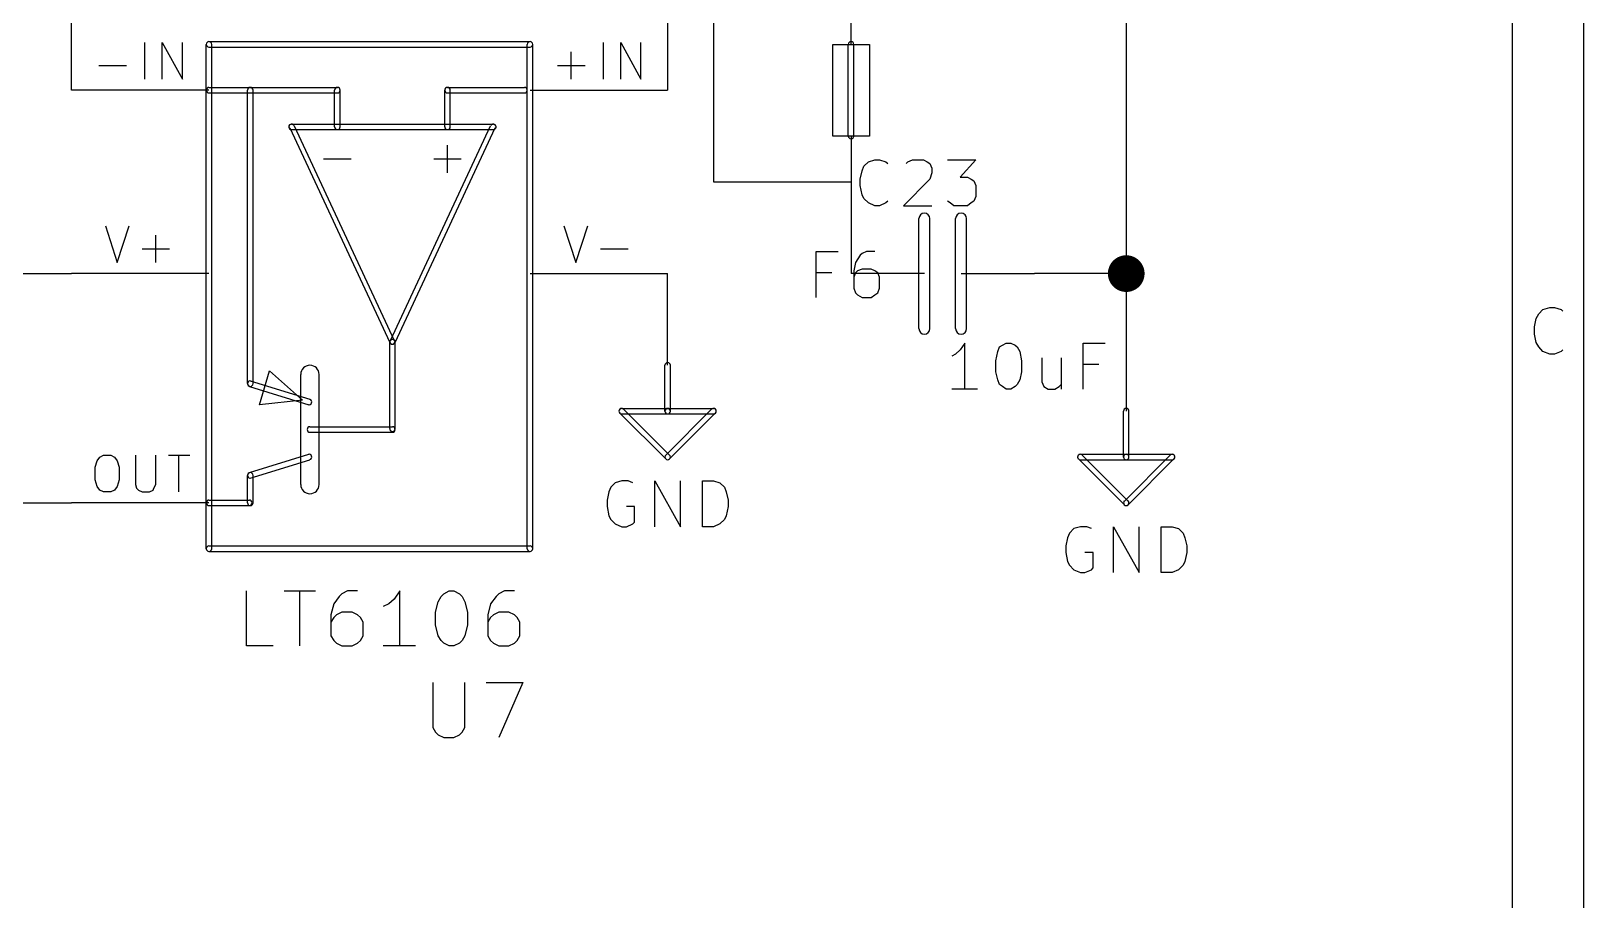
# Model space of a CAD drawing. Extents: x 10 to 287, y -200 to -10.
# Drawn here: x 243.99 to 287, y -150.7 to -126.63 of the extents above; entities that cross this region are included whole.
import ezdxf

# ---------------------------------------------------------------- set-up
doc = ezdxf.new("R2010")
doc.units = 0
doc.header["$MEASUREMENT"] = 0

msp = doc.modelspace()

# ---------------------------------------------------------------- linework, layer by layer
at = {"layer": 'Cyan 2'}
for p, q in [((247.142, -127.965), (247.142, -126.949)), ((247.625, -127.965), (247.625, -126.949)), ((247.625, -126.949), (248.183, -127.965)), ((248.183, -127.965), (248.183, -126.949)), ((258.953, -127.965), (258.953, -127.203)), ((259.842, -127.965), (259.842, -126.949)), ((260.325, -127.965), (260.325, -126.949)), ((260.325, -126.949), (260.883, -127.965)), ((260.883, -127.965), (260.883, -126.949)), ((245.872, -127.584), (246.634, -127.584)), ((258.572, -127.584), (259.334, -127.584)), ((267.056, -130.378), (267.183, -130.251)), ((267.183, -130.251), (267.36, -130.2)), ((267.36, -130.2), (267.487, -130.2)), ((267.487, -130.2), (267.665, -130.251)), ((267.665, -130.251), (267.716, -130.302)), ((268.224, -130.302), (268.275, -130.251)), ((268.275, -130.251), (268.402, -130.2)), ((268.402, -130.2), (268.707, -130.2)), ((268.707, -130.2), (268.808, -130.251)), ((268.808, -130.251), (268.884, -130.302)), ((269.367, -130.2), (270.154, -130.2)), ((270.154, -130.2), (269.723, -130.683)), ((266.954, -130.734), (267.005, -130.505)), ((267.005, -130.505), (267.056, -130.378)), ((268.884, -130.302), (268.935, -130.429)), ((268.935, -130.556), (268.884, -130.734)), ((268.935, -130.429), (268.935, -130.556)), ((269.723, -130.683), (269.926, -130.683)), ((269.926, -130.683), (270.027, -130.734)), ((266.954, -130.912), (266.954, -130.734)), ((267.005, -131.166), (266.954, -130.912)), ((268.884, -130.734), (268.148, -131.47)), ((270.027, -130.734), (270.104, -130.785)), ((270.104, -130.785), (270.154, -130.912)), ((270.154, -130.912), (270.154, -131.216)), ((267.056, -131.267), (267.005, -131.166)), ((267.183, -131.394), (267.056, -131.267)), ((267.36, -131.47), (267.183, -131.394)), ((267.487, -131.47), (267.36, -131.47)), ((267.665, -131.394), (267.487, -131.47)), ((267.716, -131.343), (267.665, -131.394)), ((268.148, -131.47), (268.935, -131.47)), ((269.443, -131.394), (269.367, -131.343)), ((269.545, -131.47), (269.443, -131.394)), ((269.926, -131.47), (269.545, -131.47)), ((270.027, -131.394), (269.926, -131.47)), ((270.104, -131.343), (270.027, -131.394)), ((270.154, -131.216), (270.104, -131.343)), ((246.05, -132.029), (246.38, -133.045)), ((246.38, -133.045), (246.71, -132.029)), ((247.447, -133.045), (247.447, -132.283)), ((258.75, -132.029), (259.08, -133.045)), ((259.08, -133.045), (259.41, -132.029)), ((247.066, -132.664), (247.828, -132.664)), ((259.766, -132.664), (260.528, -132.664)), ((265.735, -134.01), (265.735, -132.74)), ((265.735, -132.74), (266.344, -132.74)), ((266.954, -132.842), (266.827, -133.045)), ((267.005, -132.791), (266.954, -132.842)), ((267.132, -132.74), (267.005, -132.791)), ((267.36, -132.74), (267.132, -132.74)), ((266.827, -133.045), (266.776, -133.274)), ((266.776, -133.274), (266.776, -133.756)), ((266.878, -133.274), (266.827, -133.325)), ((267.005, -133.223), (266.878, -133.274)), ((267.259, -133.223), (267.005, -133.223)), ((267.36, -133.274), (267.259, -133.223)), ((267.437, -133.325), (267.36, -133.274)), ((266.167, -133.325), (265.735, -133.325)), ((266.827, -133.325), (266.776, -133.452)), ((267.487, -133.452), (267.437, -133.325)), ((267.487, -133.756), (267.487, -133.452)), ((266.776, -133.756), (266.827, -133.883)), ((266.827, -133.883), (266.878, -133.934)), ((266.878, -133.934), (267.005, -134.01)), ((267.005, -134.01), (267.259, -134.01)), ((267.259, -134.01), (267.36, -133.934)), ((267.36, -133.934), (267.437, -133.883)), ((267.437, -133.883), (267.487, -133.756)), ((269.85, -135.28), (269.723, -135.458)), ((269.85, -136.55), (269.85, -135.28)), ((270.764, -135.509), (270.815, -135.382)), ((270.815, -135.382), (270.891, -135.331)), ((270.891, -135.331), (270.993, -135.28)), ((270.993, -135.28), (271.12, -135.28)), ((271.12, -135.28), (271.247, -135.331)), ((271.247, -135.331), (271.297, -135.382)), ((271.297, -135.382), (271.374, -135.509)), ((273.126, -136.55), (273.126, -135.28)), ((273.126, -135.28), (273.736, -135.28)), ((269.596, -135.585), (269.494, -135.636)), ((269.723, -135.458), (269.596, -135.585)), ((270.713, -135.763), (270.764, -135.509)), ((270.713, -136.068), (270.713, -135.763)), ((271.374, -135.509), (271.424, -135.763)), ((271.424, -135.763), (271.424, -136.068)), ((271.983, -135.687), (271.983, -136.347)), ((272.517, -135.687), (272.517, -136.55)), ((273.558, -135.865), (273.126, -135.865)), ((270.764, -136.296), (270.713, -136.068)), ((270.815, -136.423), (270.764, -136.296)), ((271.374, -136.296), (271.297, -136.423)), ((271.424, -136.068), (271.374, -136.296)), ((270.205, -136.55), (269.494, -136.55)), ((270.891, -136.474), (270.815, -136.423)), ((270.993, -136.55), (270.891, -136.474)), ((271.12, -136.55), (270.993, -136.55)), ((271.247, -136.474), (271.12, -136.55)), ((271.297, -136.423), (271.247, -136.474)), ((271.983, -136.347), (272.034, -136.474)), ((272.034, -136.474), (272.161, -136.55)), ((272.161, -136.55), (272.339, -136.55)), ((272.339, -136.55), (272.466, -136.474)), ((272.466, -136.474), (272.517, -136.423)), ((245.821, -138.532), (245.897, -138.43)), ((245.897, -138.43), (245.999, -138.379)), ((245.999, -138.379), (246.202, -138.379)), ((246.202, -138.379), (246.304, -138.43)), ((246.304, -138.43), (246.38, -138.532)), ((246.888, -138.379), (246.888, -139.192)), ((247.447, -139.192), (247.447, -138.379)), ((247.802, -138.379), (248.387, -138.379)), ((248.082, -139.395), (248.082, -138.379)), ((245.77, -138.709), (245.821, -138.532)), ((245.77, -139.065), (245.77, -138.709)), ((246.38, -138.532), (246.431, -138.709)), ((246.431, -138.709), (246.431, -139.065)), ((245.821, -139.243), (245.77, -139.065)), ((245.897, -139.344), (245.821, -139.243)), ((246.38, -139.243), (246.304, -139.344)), ((246.431, -139.065), (246.38, -139.243)), ((246.888, -139.192), (246.913, -139.294)), ((246.913, -139.294), (246.964, -139.344)), ((247.371, -139.344), (247.396, -139.294)), ((247.396, -139.294), (247.447, -139.192)), ((260.045, -139.268), (259.994, -139.395)), ((260.172, -139.141), (260.045, -139.268)), ((260.35, -139.09), (260.172, -139.141)), ((260.528, -139.09), (260.35, -139.09)), ((260.655, -139.141), (260.528, -139.09)), ((261.264, -140.36), (261.264, -139.09)), ((261.264, -139.09), (261.976, -140.36)), ((261.976, -140.36), (261.976, -139.09)), ((262.585, -140.36), (262.585, -139.09)), ((262.585, -139.09), (262.89, -139.09)), ((262.89, -139.09), (263.068, -139.141)), ((263.068, -139.141), (263.195, -139.268)), ((263.195, -139.268), (263.246, -139.395)), ((245.999, -139.395), (245.897, -139.344)), ((246.202, -139.395), (245.999, -139.395)), ((246.304, -139.344), (246.202, -139.395)), ((246.964, -139.344), (247.066, -139.395)), ((247.066, -139.395), (247.269, -139.395)), ((247.269, -139.395), (247.371, -139.344)), ((259.994, -139.395), (259.944, -139.624)), ((259.944, -139.624), (259.944, -139.802)), ((263.246, -139.395), (263.296, -139.624)), ((263.296, -139.624), (263.296, -139.802)), ((259.944, -139.802), (259.994, -140.056)), ((259.994, -140.056), (260.045, -140.157)), ((260.045, -140.157), (260.172, -140.284)), ((260.706, -139.802), (260.477, -139.802)), ((260.706, -140.233), (260.706, -139.802)), ((263.195, -140.157), (263.068, -140.284)), ((263.246, -140.056), (263.195, -140.157)), ((263.296, -139.802), (263.246, -140.056)), ((260.172, -140.284), (260.35, -140.36)), ((260.35, -140.36), (260.477, -140.36)), ((260.477, -140.36), (260.655, -140.284)), ((260.655, -140.284), (260.706, -140.233)), ((262.89, -140.36), (262.585, -140.36)), ((263.068, -140.284), (262.89, -140.36)), ((272.745, -140.538), (272.694, -140.665)), ((272.872, -140.411), (272.745, -140.538)), ((273.05, -140.36), (272.872, -140.411)), ((273.228, -140.36), (273.05, -140.36)), ((273.355, -140.411), (273.228, -140.36)), ((273.964, -141.63), (273.964, -140.36)), ((273.964, -140.36), (274.676, -141.63)), ((274.676, -141.63), (274.676, -140.36)), ((275.285, -141.63), (275.285, -140.36)), ((275.285, -140.36), (275.59, -140.36)), ((275.59, -140.36), (275.768, -140.411)), ((275.768, -140.411), (275.895, -140.538)), ((275.895, -140.538), (275.946, -140.665)), ((272.694, -140.665), (272.644, -140.894)), ((272.644, -140.894), (272.644, -141.072)), ((275.946, -140.665), (275.996, -140.894)), ((275.996, -140.894), (275.996, -141.072)), ((272.644, -141.072), (272.694, -141.326)), ((272.694, -141.326), (272.745, -141.427)), ((272.745, -141.427), (272.872, -141.554)), ((273.406, -141.072), (273.177, -141.072)), ((273.406, -141.503), (273.406, -141.072)), ((275.895, -141.427), (275.768, -141.554)), ((275.946, -141.326), (275.895, -141.427)), ((275.996, -141.072), (275.946, -141.326)), ((272.872, -141.554), (273.05, -141.63)), ((273.05, -141.63), (273.177, -141.63)), ((273.177, -141.63), (273.355, -141.554)), ((273.355, -141.554), (273.406, -141.503)), ((275.59, -141.63), (275.285, -141.63)), ((275.768, -141.554), (275.59, -141.63)), ((249.961, -143.662), (249.961, -142.138)), ((251.003, -142.138), (251.866, -142.138)), ((251.435, -143.662), (251.435, -142.138)), ((252.527, -142.291), (252.374, -142.494)), ((252.603, -142.215), (252.527, -142.291)), ((252.755, -142.138), (252.603, -142.215)), ((253.035, -142.138), (252.755, -142.138)), ((254.203, -142.138), (254.051, -142.367)), ((254.203, -143.662), (254.203, -142.138)), ((255.27, -142.443), (255.346, -142.291)), ((255.346, -142.291), (255.422, -142.215)), ((255.422, -142.215), (255.575, -142.138)), ((255.575, -142.138), (255.702, -142.138)), ((255.702, -142.138), (255.854, -142.215)), ((255.854, -142.215), (255.93, -142.291)), ((255.93, -142.291), (256.007, -142.443)), ((256.87, -142.291), (256.718, -142.494)), ((256.946, -142.215), (256.87, -142.291)), ((257.099, -142.138), (256.946, -142.215)), ((257.378, -142.138), (257.099, -142.138)), ((252.374, -142.494), (252.298, -142.799)), ((252.603, -142.723), (252.451, -142.799)), ((252.882, -142.723), (252.603, -142.723)), ((253.035, -142.799), (252.882, -142.723)), ((253.898, -142.494), (253.746, -142.57)), ((254.051, -142.367), (253.898, -142.494)), ((255.194, -142.723), (255.27, -142.443)), ((255.194, -143.078), (255.194, -142.723)), ((256.007, -142.443), (256.083, -142.723)), ((256.083, -142.723), (256.083, -143.078)), ((256.718, -142.494), (256.642, -142.799)), ((256.946, -142.723), (256.794, -142.799)), ((257.226, -142.723), (256.946, -142.723)), ((257.378, -142.799), (257.226, -142.723)), ((252.298, -142.799), (252.298, -143.383)), ((252.374, -142.875), (252.298, -143.002)), ((252.451, -142.799), (252.374, -142.875)), ((253.111, -142.875), (253.035, -142.799)), ((253.187, -143.002), (253.111, -142.875)), ((253.187, -143.383), (253.187, -143.002)), ((255.27, -143.383), (255.194, -143.078)), ((256.083, -143.078), (256.007, -143.383)), ((256.642, -142.799), (256.642, -143.383)), ((256.718, -142.875), (256.642, -143.002)), ((256.794, -142.799), (256.718, -142.875)), ((257.454, -142.875), (257.378, -142.799)), ((257.531, -143.002), (257.454, -142.875)), ((257.531, -143.383), (257.531, -143.002)), ((252.298, -143.383), (252.374, -143.51)), ((252.374, -143.51), (252.451, -143.586)), ((252.451, -143.586), (252.603, -143.662)), ((252.882, -143.662), (253.035, -143.586)), ((253.035, -143.586), (253.111, -143.51)), ((253.111, -143.51), (253.187, -143.383)), ((255.346, -143.51), (255.27, -143.383)), ((255.422, -143.586), (255.346, -143.51)), ((255.575, -143.662), (255.422, -143.586)), ((255.854, -143.586), (255.702, -143.662)), ((255.93, -143.51), (255.854, -143.586)), ((256.007, -143.383), (255.93, -143.51)), ((256.642, -143.383), (256.718, -143.51)), ((256.718, -143.51), (256.794, -143.586)), ((256.794, -143.586), (256.946, -143.662)), ((257.226, -143.662), (257.378, -143.586)), ((257.378, -143.586), (257.454, -143.51)), ((257.454, -143.51), (257.531, -143.383)), ((250.698, -143.662), (249.961, -143.662)), ((252.603, -143.662), (252.882, -143.662)), ((254.635, -143.662), (253.746, -143.662)), ((255.702, -143.662), (255.575, -143.662)), ((256.946, -143.662), (257.226, -143.662)), ((255.118, -144.678), (255.118, -145.923)), ((256.007, -145.923), (256.007, -144.678)), ((256.591, -144.678), (257.607, -144.678)), ((257.607, -144.678), (256.946, -146.202)), ((255.118, -145.923), (255.194, -146.05)), ((255.194, -146.05), (255.27, -146.126)), ((255.27, -146.126), (255.422, -146.202)), ((255.422, -146.202), (255.702, -146.202)), ((255.702, -146.202), (255.854, -146.126)), ((255.854, -146.126), (255.93, -146.05)), ((255.93, -146.05), (256.007, -145.923))]:
    msp.add_line(p, q, dxfattribs=at)
at = {"layer": 'Green 2'}
for p, q in [((262.89, -118.11), (262.89, -130.81)), ((245.11, -128.27), (245.11, -121.92)), ((261.62, -124.46), (261.62, -128.27)), ((274.32, -125.73), (274.32, -137.16)), ((262.89, -130.81), (266.7, -130.81)), ((266.7, -130.81), (266.7, -133.35)), ((238.76, -133.35), (245.11, -133.35)), ((261.62, -135.89), (261.62, -133.35)), ((274.32, -133.35), (271.78, -133.35)), ((157.48, -139.7), (245.11, -139.7))]:
    msp.add_line(p, q, dxfattribs=at)
at = {"layer": 'Green 2', "const_width": 0.508}
msp.add_lwpolyline([(274.066, -133.35, 1), (274.574, -133.35, 1)], format="xyb", close=True, dxfattribs=at)
at = {"layer": 'Red 2'}
for p, q in [((286.995, -200), (286.995, -10.0076)), ((285.013, -198.018), (285.013, -11.9888)), ((266.7, -127), (266.7, -125.73)), ((248.844, -140.97), (248.844, -127)), ((248.92, -126.924), (257.81, -126.924)), ((248.92, -127.076), (257.81, -127.076)), ((248.996, -140.97), (248.996, -127)), ((257.734, -140.97), (257.734, -127)), ((257.886, -140.97), (257.886, -127)), ((266.192, -129.54), (266.192, -127)), ((266.192, -127), (267.208, -127)), ((266.624, -129.54), (266.624, -127)), ((266.776, -129.54), (266.776, -127)), ((267.208, -127), (267.208, -129.54)), ((248.92, -128.27), (245.11, -128.27)), ((248.92, -128.194), (252.476, -128.194)), ((248.92, -128.346), (252.476, -128.346)), ((249.987, -136.398), (249.987, -128.27)), ((250.139, -136.398), (250.139, -128.27)), ((252.4, -129.286), (252.4, -128.27)), ((252.552, -129.286), (252.552, -128.27)), ((255.448, -129.286), (255.448, -128.27)), ((255.524, -128.194), (257.658, -128.194)), ((255.524, -128.346), (257.658, -128.346)), ((255.6, -129.286), (255.6, -128.27)), ((257.81, -128.27), (261.62, -128.27)), ((251.155, -129.311), (253.924, -135.255)), ((251.206, -129.21), (256.794, -129.21)), ((251.206, -129.362), (256.794, -129.362)), ((251.282, -129.261), (254.051, -135.204)), ((253.949, -135.204), (256.718, -129.261)), ((254.076, -135.255), (256.845, -129.311)), ((255.524, -130.556), (255.524, -129.794)), ((267.208, -129.54), (266.192, -129.54)), ((266.7, -129.54), (266.7, -130.81)), ((252.095, -130.175), (252.857, -130.175)), ((255.143, -130.175), (255.905, -130.175)), ((268.58, -134.874), (268.58, -131.826)), ((268.884, -134.874), (268.884, -131.826)), ((269.596, -134.874), (269.596, -131.826)), ((269.9, -134.874), (269.9, -131.826)), ((248.92, -133.35), (245.11, -133.35)), ((257.81, -133.35), (261.62, -133.35)), ((268.732, -133.35), (266.7, -133.35)), ((269.748, -133.35), (271.78, -133.35)), ((285.623, -134.823), (285.674, -134.595)), ((285.674, -134.595), (285.75, -134.468)), ((285.75, -134.468), (285.852, -134.341)), ((285.852, -134.341), (286.055, -134.29)), ((286.055, -134.29), (286.182, -134.29)), ((286.182, -134.29), (286.36, -134.341)), ((286.36, -134.341), (286.41, -134.391)), ((285.623, -135.026), (285.623, -134.823)), ((285.674, -135.255), (285.623, -135.026)), ((253.924, -137.643), (253.924, -135.255)), ((254.076, -137.643), (254.076, -135.255)), ((285.75, -135.382), (285.674, -135.255)), ((285.852, -135.509), (285.75, -135.382)), ((286.055, -135.585), (285.852, -135.509)), ((286.182, -135.585), (286.055, -135.585)), ((286.36, -135.509), (286.182, -135.585)), ((286.41, -135.458), (286.36, -135.509)), ((250.317, -136.982), (250.596, -136.042)), ((250.596, -136.042), (251.511, -136.855)), ((251.46, -139.192), (251.46, -136.144)), ((251.968, -139.192), (251.968, -136.144)), ((261.544, -137.16), (261.544, -135.89)), ((261.696, -137.16), (261.696, -135.89)), ((250.038, -136.474), (251.689, -136.982)), ((250.063, -136.322), (251.714, -136.83)), ((251.511, -136.855), (250.317, -136.982)), ((260.35, -137.084), (261.62, -137.084)), ((261.671, -138.379), (260.401, -137.109)), ((262.839, -137.109), (261.569, -138.379)), ((261.62, -137.084), (262.89, -137.084)), ((274.244, -138.43), (274.244, -137.16)), ((274.396, -138.43), (274.396, -137.16)), ((251.714, -137.592), (254, -137.592)), ((261.569, -138.481), (260.299, -137.211)), ((260.35, -137.236), (261.62, -137.236)), ((261.62, -137.236), (262.89, -137.236)), ((262.941, -137.211), (261.671, -138.481)), ((251.714, -137.744), (254, -137.744)), ((250.038, -138.862), (251.689, -138.354)), ((273.05, -138.354), (274.32, -138.354)), ((274.371, -139.649), (273.101, -138.379)), ((275.539, -138.379), (274.269, -139.649)), ((274.32, -138.354), (275.59, -138.354)), ((250.063, -139.014), (251.714, -138.506)), ((274.269, -139.751), (272.999, -138.481)), ((273.05, -138.506), (274.32, -138.506)), ((274.32, -138.506), (275.59, -138.506)), ((275.641, -138.481), (274.371, -139.751)), ((249.987, -139.7), (249.987, -138.938)), ((250.139, -139.7), (250.139, -138.938)), ((248.92, -139.7), (245.11, -139.7)), ((248.92, -139.624), (250.038, -139.624)), ((248.92, -139.776), (250.038, -139.776)), ((248.92, -140.894), (257.81, -140.894)), ((248.92, -141.046), (257.81, -141.046))]:
    msp.add_line(p, q, dxfattribs=at)
for centre, radius, start, end in [((248.92, -127), 0.0762, 90, 270), ((248.92, -127), 0.0762, 360, 540), ((257.81, -127), 0.0762, 360, 540), ((257.81, -127), 0.0762, 270, 450), ((266.7, -127), 0.0762, 360, 540), ((248.92, -128.27), 0.0762, 90, 270), ((250.063, -128.27), 0.0762, 360, 540), ((252.476, -128.27), 0.0762, 360, 540), ((252.476, -128.27), 0.0762, 270, 450), ((255.524, -128.27), 0.0762, 90, 270), ((255.524, -128.27), 0.0762, 360, 540), ((257.658, -128.27), 0.0762, 270, 450), ((251.206, -129.286), 0.0762, 90, 270), ((251.206, -129.286), 0.0762, 25.0836, 205.084), ((252.476, -129.286), 0.0762, 180, 360), ((255.524, -129.286), 0.0762, 180, 360), ((256.794, -129.286), 0.0762, 334.916, 514.916), ((256.794, -129.286), 0.0762, 270, 450), ((266.7, -129.54), 0.0762, 180, 360), ((268.732, -131.826), 0.1524, 360, 540), ((269.748, -131.826), 0.1524, 360, 540), ((268.732, -134.874), 0.1524, 180, 360), ((269.748, -134.874), 0.1524, 180, 360), ((254, -135.255), 0.0762, 360, 540), ((254, -135.23), 0.0762, 154.916, 334.916), ((254, -135.23), 0.0762, 205.084, 385.084), ((261.62, -135.89), 0.0762, 360, 540), ((251.714, -136.144), 0.254, 360, 540), ((250.063, -136.398), 0.0762, 72.8973, 252.897), ((250.063, -136.398), 0.0762, 180, 360), ((251.689, -136.906), 0.0762, 252.897, 432.897), ((260.35, -137.16), 0.0762, 405, 585), ((260.35, -137.16), 0.0762, 90, 270), ((261.62, -137.16), 0.0762, 90, 270), ((261.62, -137.16), 0.0762, 180, 360), ((261.62, -137.16), 0.0762, 270, 450), ((262.89, -137.16), 0.0762, 315, 495), ((262.89, -137.16), 0.0762, 270, 450), ((274.32, -137.16), 0.0762, 360, 540), ((251.714, -137.668), 0.0762, 90, 270), ((254, -137.668), 0.0762, 270, 450), ((254, -137.643), 0.0762, 180, 360), ((251.689, -138.43), 0.0762, 287.103, 467.103), ((261.62, -138.43), 0.0762, 495, 675), ((261.62, -138.43), 0.0762, 225, 405), ((273.05, -138.43), 0.0762, 405, 585), ((273.05, -138.43), 0.0762, 90, 270), ((274.32, -138.43), 0.0762, 90, 270), ((274.32, -138.43), 0.0762, 180, 360), ((274.32, -138.43), 0.0762, 270, 450), ((275.59, -138.43), 0.0762, 315, 495), ((275.59, -138.43), 0.0762, 270, 450), ((250.063, -138.938), 0.0762, 360, 540), ((250.063, -138.938), 0.0762, 107.103, 287.103), ((251.714, -139.192), 0.254, 180, 360), ((248.92, -139.7), 0.0762, 90, 270), ((250.063, -139.7), 0.0762, 180, 360), ((250.038, -139.7), 0.0762, 270, 450), ((274.32, -139.7), 0.0762, 495, 675), ((274.32, -139.7), 0.0762, 225, 405), ((248.92, -140.97), 0.0762, 90, 270), ((248.92, -140.97), 0.0762, 180, 360), ((257.81, -140.97), 0.0762, 180, 360), ((257.81, -140.97), 0.0762, 270, 450)]:
    msp.add_arc(centre, radius, start, end, dxfattribs=at)

doc.saveas('drawing.dxf')
